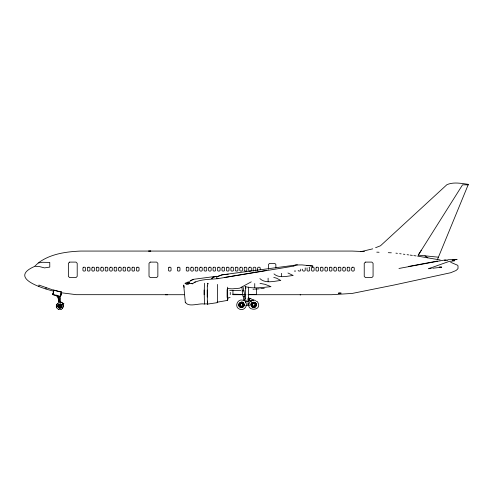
<?xml version="1.0" encoding="UTF-8"?>
<svg xmlns="http://www.w3.org/2000/svg" width="493" height="493" viewBox="0 0 493 493"><rect width="100%" height="100%" fill="white"/><g stroke="black" fill="none" stroke-linecap="round" stroke-linejoin="round"><path stroke-width="0.74" d="M204.472 283.241L204.151 294.709M207.325 285.971L207.325 301.087M204.164 290.05L204.453 303.916L207.633 303.885M207.251 290.05L207.251 297.014M227.107 289.564L227.107 297.408M227.846 298L227.692 300.071L227.649 287.142M207.325 285.989L207.541 283.241L207.479 283.697M217.573 284.418L217.635 302.616L207.602 304.082L207.325 301.075M437.457 259.521L468.35 184.351C461.442 183.427 453.431 181.726 446.88 184.715L380.485 245.785L375.598 247.708M208.157 283.999L208.212 283.42M242.772 294.463L232.949 294.185M227.39 299.954L227.31 300.434L217.068 302.221M254.782 303.448L254.856 303.004L253.464 302.431M59.998 291.653L61.434 292.035L61.04 294.296L60.553 296.527L59.129 296.219M255.214 303.614L255.325 302.985L253.994 302.375M60.553 296.527L61.483 292.109L53.848 290.081L52.899 294.691L53.675 290.913M61.434 292.232L60.46 296.663L60.781 295.147M60.959 294.42L61.249 292.922M244.053 305.833C243.16 295.134 233.097 310.226 243.493 306.72M230.262 292.349L230.262 294.623M252.25 304.81L252.681 303.817L253.704 303.405M63.049 307.472L63.049 304.865L63.307 306.165L62.272 308.587M58.673 305.715L58.316 305.574L58.655 305.715L58.316 305.574L58.655 305.081L58.92 305.346C59.08 312.02 63.505 301.568 58.575 306.165L58.186 306.165C58.18 308.556 62.186 307.805 61.261 305.574C60.325 303.411 56.923 305.524 58.655 307.25L59.32 307.25L59.166 307.595L59.32 307.25M239.832 304.81C243.986 298.573 243.918 311.095 239.832 304.81L239.29 304.81C244.694 313.067 244.756 296.601 239.29 304.81M252.009 304.81C256.163 298.573 256.101 311.095 252.009 304.81L251.467 304.81C251.498 308.143 257.044 307.108 255.762 303.99C254.745 301.457 250.524 303.078 251.64 305.635L252.139 305.438M249.55 298.924L249.366 299.615M53.435 292.343L52.961 294.617L60.503 296.447M52.961 294.617L53.848 290.081M204.589 303.916L204.533 304.082C199.665 302.77 188.289 307.872 185.38 302.191M207.602 304.082L207.738 303.472L207.541 303.916M247.745 299.467L248.361 297.827L249.982 298.444L249.366 300.077L248.287 299.67M60.251 305.093L60.392 304.754M240.867 306.332L240.676 306.806L239.962 306.35L240.331 305.98L239.962 306.35M253.051 306.332L252.854 306.806L252.139 306.35L252.508 305.98L252.139 306.35M242.168 303.318L242.39 302.838M254.351 303.318L254.567 302.838M216.304 276.308L212.748 277.362L211.842 278.625L212.748 277.362L216.304 276.308L193.447 279.315L190.298 280.794L189.109 282.754L189.873 283.789M438.314 257.173L418.249 255.14L421.349 250.228M418.249 255.14L462.563 184.807L468.307 184.838M253.427 300.397L253.704 299.984C253.772 301.038 251.393 298.345 249.704 298.444M61.2 307.533C62.716 306.122 60.849 303.559 59.024 304.397A2.027 2.027 0 0 0 58.377 304.816L57.94 306.911C61.452 311.366 63.338 302.036 58.377 304.816C56.621 306.572 59.462 309.234 61.169 307.515L60.547 307.952M242.735 305.98L243.104 305.438L243.579 305.635L243.104 306.332L242.735 305.98L243.104 306.35M254.918 305.98L255.282 306.332L254.918 305.98L255.282 305.438L255.762 305.635L255.282 305.438M297.39 264.84L221.967 274.854L217.388 276.579L216.563 277.787L217.142 278.748L294.179 266.029L293.754 265.77L295.782 264.994L302.043 264.914L308.871 265.635M59.789 302.77C56.128 302.566 54.939 308.094 58.439 309.314M57.287 303.762L56.251 306.165L56.529 307.472M250.21 301.451C243.08 311.779 264.34 311.761 257.192 301.451M240.978 306.135L240.504 305.808C242.063 307.373 244.195 304.341 242.081 303.509M254.739 305.808L253.704 306.221C255.214 306.326 255.725 304.008 254.265 303.509M59.554 299.83L59.246 300.182L56.073 294.925M58.655 307.268L58.92 307.003L58.316 306.757L58.673 306.615M255.14 271.051L255.762 270.435L255.762 267.853L255.14 267.231L253.784 267.231L253.162 267.853L253.162 270.435L253.784 271.051M242.735 303.663L243.104 303.294M254.918 303.663L255.282 303.294M192.085 283.82L191.962 283.5L192.695 283.5C199.788 278.915 209.79 279.611 218.017 278.613M38.288 262.948L34.713 266.288L39.52 266.596L44.499 267.896L49.787 267.101L49.768 262.424L42.577 262.276L38.288 262.948C50.212 253.895 66.124 251.67 80.766 251.066L352.205 251.066L364.487 251.615M457.75 268.944L455.982 270.534L450.713 272.721L394.431 284.948L352.224 293.427L331.653 294.709L248.176 294.709M254.912 302.628L254.061 303.263L255.436 303.75M60.904 307.268L60.639 307.003L60.904 307.25L59.789 307.718L60.238 307.25L60.392 307.595L60.251 307.25M242.081 306.11L242.562 305.808M61.12 309.314L62.284 308.587M60.331 306.073L63.776 303.688L62.586 304.372M60.195 305.734L61.391 305.05M34.424 266.503C7.722 278.231 43.717 288.651 53.725 291.227L53.725 290.248L38.898 285.04L38.898 286.31M251.257 281.848L239.592 288.202L232.215 288.861L227.637 288.578M190.298 280.794L193.447 279.315M230.095 297.384L227.778 298.086M243.104 304.181L243.579 303.99L243.08 304.181L243.209 304.81L243.752 304.81M255.282 304.181L255.762 303.99L255.263 304.181L255.392 304.81L255.935 304.81M60.904 305.715L61.261 305.574M239.962 305.438L239.462 305.635L239.308 304.81M217.388 276.579L221.967 274.872L228.277 274.17M428.355 268.777L448.79 261.543L454.682 260.748M194.15 282.341L195.474 281.848M429.23 268.457L430.112 268.137M58.92 302.918L58.92 301.716L58.359 301.205L58.92 301.087L58.92 300.416L58.359 300.292L58.92 299.017M339.166 293.076L338.568 293.224L341.039 293.095L338.568 293.224L339.184 293.212M60.128 297.784L59.407 297.784M58.359 299.867L59.178 299.676L58.457 299.867L58.457 300.292L59.178 300.416L58.359 300.292M372.745 248.836L360.703 251.695M59.043 306.88L60.516 306.88C57.422 308.304 59.604 303.029 60.83 306.165M241.521 303.405L240.177 304.267L240.177 305.352M61.138 309.314L58.42 309.314M437.383 261.068L408.444 266.473M251.818 300.41L253.704 300.064L255.59 300.41M224.568 277.454L266.177 270.441M244.528 300.077L243.986 300.175L243.376 296.694L244.565 296.503L244.966 299.306M58.359 301.205L59.178 301.087L58.457 301.205L58.47 301.599L59.178 301.716L58.384 301.599M260.698 288.695L264.254 288.257M429.083 268.691L431.326 268.426M432.792 268.247L441.703 267.194L439.454 267.089L441.691 267.194M398.954 268.463L443.46 260.23M186.052 283.974L192.141 283.302M452.666 259.996L457.11 259.571L447.706 259.725M253.026 289.292L254.252 289.194M444.101 259.984L446.264 259.829M229.701 290.593L240.935 290.328M254.967 289.144L259.275 288.836M150.297 251.079L150.79 251.066L148.676 251.066L149.2 251.079M444.15 260.409L447.749 260.316M294.315 271.051L295.671 271.051M245.81 287.758L245.81 288.59M244.288 294.463L245.804 294.463M248.078 294.463L256.415 294.463L256.372 288.707M166.338 294.709L76.31 294.678L61.372 292.78M167.226 294.709L184.542 294.709M232.918 294.709L245.89 294.709M165.531 294.814L167.534 294.814M300.12 294.906L300.718 294.906M245.865 299.054L245.403 299.054L245.403 286.328M243.838 299.239L244.306 299.239M243.838 300.471C245.089 300.36 249.575 302.684 249.033 299.929M246.149 301.143L245.791 301.143L245.791 302.597M246.968 301.143L248.121 301.143L248.121 304.785M247.541 304.107L249.045 304.107M251.301 304.107L252.804 304.107M245.791 305.518L249.483 305.518M60.996 306.165L61.385 306.165M59.142 306.936L60.392 306.936M452.438 260.661L454.669 260.748M376.769 252.157L379.074 252.262M388.287 252.669L391.356 252.81M308.532 265.554L306.486 265.388L312.993 266.109L309.968 265.727M188.572 282.064L187.796 282.89L187.858 283.635L188.542 284.005L188.098 284.153L186.237 284.036L184.924 283.315L188.271 281.91L188.067 282.859L188.634 283.697M395.922 253.149L397.413 253.353M399.65 253.661L401.148 253.864M403.385 254.172L404.876 254.376M407.119 254.684L408.611 254.887M410.102 255.091L412.339 255.399M413.837 255.602L416.074 255.91M417.565 256.113L440.163 259.953M243.406 300.41C237.762 297.877 233.719 307.022 239.635 309.21C244.201 311.305 248.817 304.964 245.009 301.451M260.002 283.364L265.123 284.356L270.984 286.661C262.375 287.419 253.303 289.009 244.892 286.495M59.382 307.096L59.77 307.176M53.725 290.248L61.372 292.078M287.961 272.993L293.187 275.495C286.957 276.055 279.13 278.607 273.991 273.911M52.856 294.617L59.055 296.342M273.757 277.417L276.573 278.181L280.807 280.486C273.997 281.109 265.431 283.894 259.891 278.613M251.097 300.268L252.379 300.748M256.144 301.198L256.717 301.42M251.64 303.99L252.139 304.181M239.462 303.99L239.962 304.181M60.904 306.615L61.261 306.757M450.713 262.307L457.75 265.314M251.375 301.574L248.583 300.434L248.657 299.929L251.325 301.149M243.104 305.438L243.579 305.635M424.929 255.818L427.856 257.808M255.633 302.949C253.254 300.44 249.193 304.292 251.726 306.72C254.092 309.216 258.32 305.321 255.633 302.949C245.36 299.504 255.392 314.405 256.237 303.817M309.049 267.231L309.666 267.853L309.666 270.435L309.049 271.051L307.687 271.051L307.065 270.435L307.065 267.853M298.148 270.435L298.77 271.051L300.132 271.051L300.748 270.435L300.748 269.166M252.139 303.294L252.508 303.663M239.962 303.294L240.331 303.663M57.471 295.529L59.462 298.82M185.337 302.875L183.704 285.059L184.172 287.345M254.351 306.332L254.567 306.806M242.168 306.332L242.39 306.806M188.739 282.218L188.942 282.89M252.854 302.838L253.051 303.318M240.676 302.838L240.867 303.318M192.695 283.5L192.818 283.82M192.128 283.5L192.252 283.82M227.31 300.434L227.211 299.954M243.049 287.055L243.739 290.476L242.303 290.697L241.903 287.24M207.399 302.647L207.479 303.472M458.009 265.801L458.009 268.58M305.21 267.896L305.21 270.435L304.588 271.051L303.226 271.051L302.61 270.435L302.61 269.166M281.429 273.325L281.429 276.437M275.858 267.896L275.858 264.427L274.847 263.416L269.529 263.416L268.519 264.427L268.519 269.246M268.112 278.151L268.112 281.509M260.218 269.8L260.218 267.853L259.601 267.231L258.24 267.231L257.617 267.853L257.617 270.435M254.739 283.53L254.739 287.666M253.704 302.665L253.704 303.189M253.704 306.461L253.704 306.979M248.509 287.074L248.509 298.308M241.521 302.665L241.521 303.189M241.521 306.461L241.521 306.979M232.949 290.568L232.918 294.463M60.627 297.717L60.627 303.522M59.789 304.631L59.789 305.001M58.92 297.143L58.92 298.166M46.028 287.85L46.028 288.935M238.982 303.817C237.651 307.003 242.759 308.908 244.103 305.851C245.496 302.647 240.264 300.668 238.982 303.817M63.788 303.75L60.343 302.061L60.466 301.741L63.788 303.75M61.508 306.862L59.789 307.965L58.063 306.862A1.781 1.781 0 0 1 58.47 304.896L59.789 304.366L61.107 304.896A1.781 1.781 0 0 1 61.508 306.868M243.924 305.789C243.067 307.774 239.974 307.774 239.117 305.789A2.483 2.483 0 0 1 239.678 303.035L241.521 302.295L243.363 303.035A2.483 2.483 0 0 1 243.924 305.789M256.107 305.789C255.251 307.774 252.151 307.774 251.294 305.789A2.483 2.483 0 0 1 251.861 303.035L253.704 302.295L255.547 303.035A2.483 2.483 0 0 1 256.107 305.789M69.575 262.097L68.361 263.317L68.361 276.37L69.575 277.584L75.984 277.584L77.204 276.37L77.204 263.317L75.984 262.097L69.575 262.097M83.557 267.231L82.935 267.853L82.935 270.435L83.557 271.051L84.913 271.051L85.535 270.435L85.535 267.853L84.913 267.231L83.557 267.231M88.013 267.231L87.397 267.853L87.397 270.435L88.013 271.051L89.375 271.051L89.997 270.435L89.997 267.853L89.375 267.231L88.013 267.231M92.474 267.231L91.852 267.853L91.852 270.435L92.474 271.051L93.83 271.051L94.453 270.435L94.453 267.853L93.83 267.231L92.474 267.231M96.93 267.231L96.308 267.853L96.308 270.435L96.93 271.051L98.292 271.051L98.908 270.435L98.908 267.853L98.292 267.231L96.93 267.231M101.392 267.231L100.769 267.853L100.769 270.435L101.392 271.051L102.747 271.051L103.37 270.435L103.37 267.853L102.747 267.231L101.392 267.231M105.847 267.231L105.225 267.853L105.225 270.435L105.847 271.051L107.209 271.051L107.825 270.435L107.825 267.853L107.209 267.231L105.847 267.231M110.309 267.231L109.686 267.853L109.686 270.435L110.309 271.051L111.664 271.051L112.287 270.435L112.287 267.853L111.664 267.231L110.309 267.231M114.764 267.231L114.142 267.853L114.142 270.435L114.764 271.051L116.126 271.051L116.742 270.435L116.742 267.853L116.126 267.231L114.764 267.231M119.22 267.231L118.603 267.853L118.603 270.435L119.22 271.051L120.582 271.051L121.204 270.435L121.204 267.853L120.582 267.231L119.22 267.231M123.681 267.231L123.059 267.853L123.059 270.435L123.681 271.051L125.037 271.051L125.66 270.435L125.66 267.853L125.037 267.231L123.681 267.231M128.137 267.231L127.521 267.853L127.521 270.435L128.137 271.051L129.499 271.051L130.121 270.435L130.121 267.853L129.499 267.231L128.137 267.231M132.599 267.231L131.976 267.853L131.976 270.435L132.599 271.051L133.954 271.051L134.577 270.435L134.577 267.853L133.954 267.231L132.599 267.231M137.054 267.231L136.438 267.853L136.438 270.435L137.054 271.051L138.416 271.051L139.038 270.435L139.038 267.853L138.416 267.231L137.054 267.231M150.229 262.097L149.015 263.317L149.015 276.37L150.229 277.584L156.638 277.584L157.859 276.37L157.859 263.317L156.638 262.097L150.229 262.097M169.074 267.231L168.452 267.853L168.452 270.435L169.074 271.051L170.436 271.051L171.053 270.435L171.053 267.853L170.436 267.231L169.074 267.231M177.991 267.231L177.369 267.853L177.369 270.435L177.991 271.051L179.353 271.051L179.97 270.435L179.97 267.853L179.353 267.231L177.991 267.231M186.909 267.231L186.286 267.853L186.286 270.435L186.909 271.051L188.264 271.051L188.887 270.435L188.887 267.853L188.264 267.231L186.909 267.231M191.364 267.231L190.748 267.853L190.748 270.435L191.364 271.051L192.726 271.051L193.348 270.435L193.348 267.853L192.726 267.231L191.364 267.231M195.826 267.231L195.203 267.853L195.203 270.435L195.826 271.051L197.182 271.051L197.804 270.435L197.804 267.853L197.182 267.231L195.826 267.231M200.281 267.231L199.665 267.853L199.665 270.435L200.281 271.051L201.643 271.051L202.266 270.435L202.266 267.853L201.643 267.231L200.281 267.231M204.743 267.231L204.12 267.853L204.12 270.435L204.743 271.051L206.099 271.051L206.721 270.435L206.721 267.853L206.099 267.231L204.743 267.231M209.198 267.231L208.576 267.853L208.576 270.435L209.198 271.051L210.56 271.051L211.177 270.435L211.177 267.853L210.56 267.231L209.198 267.231M213.66 267.231L213.038 267.853L213.038 270.435L213.66 271.051L215.016 271.051L215.638 270.435L215.638 267.853L215.016 267.231L213.66 267.231M218.116 267.231L217.493 267.853L217.493 270.435L218.116 271.051L219.477 271.051L220.094 270.435L220.094 267.853L219.477 267.231L218.116 267.231M222.577 267.231L221.955 267.853L221.955 270.435L222.577 271.051L223.933 271.051L224.555 270.435L224.555 267.853L223.933 267.231L222.577 267.231M227.033 267.231L226.41 267.853L226.41 270.435L227.033 271.051L228.395 271.051L229.011 270.435L229.011 267.853L228.395 267.231L227.033 267.231M231.488 267.231L230.872 267.853L230.872 270.435L231.488 271.051L232.85 271.051L233.472 270.435L233.472 267.853L232.85 267.231L231.488 267.231M235.95 267.231L235.327 267.853L235.327 270.435L235.95 271.051L237.306 271.051L237.928 270.435L237.928 267.853L237.306 267.231L235.95 267.231M240.405 267.231L239.789 267.853L239.789 270.435L240.405 271.051L241.767 271.051L242.39 270.435L242.39 267.853L241.767 267.231L240.405 267.231M244.867 267.231L244.245 267.853L244.245 270.435L244.867 271.051L246.223 271.051L246.845 270.435L246.845 267.853L246.223 267.231L244.867 267.231M249.322 267.231L248.706 267.853L248.706 270.435L249.322 271.051L250.684 271.051L251.307 270.435L251.307 267.853L250.684 267.231L249.322 267.231M312.143 267.231L311.527 267.853L311.527 270.435L312.143 271.051L313.505 271.051L314.127 270.435L314.127 267.853L313.505 267.231L312.143 267.231M316.605 267.231L315.982 267.853L315.982 270.435L316.605 271.051L317.96 271.051L318.583 270.435L318.583 267.853L317.96 267.231L316.605 267.231M321.06 267.231L320.444 267.853L320.444 270.435L321.06 271.051L322.422 271.051L323.044 270.435L323.044 267.853L322.422 267.231L321.06 267.231M325.522 267.231L324.899 267.853L324.899 270.435L325.522 271.051L326.877 271.051L327.5 270.435L327.5 267.853L326.877 267.231L325.522 267.231M329.977 267.231L329.361 267.853L329.361 270.435L329.977 271.051L331.339 271.051L331.962 270.435L331.962 267.853L331.339 267.231L329.977 267.231M334.439 267.231L333.816 267.853L333.816 270.435L334.439 271.051L335.795 271.051L336.417 270.435L336.417 267.853L335.795 267.231L334.439 267.231M338.894 267.231L338.272 267.853L338.272 270.435L338.894 271.051L340.256 271.051L340.873 270.435L340.873 267.853L340.256 267.231L338.894 267.231M343.356 267.231L342.734 267.853L342.734 270.435L343.356 271.051L344.712 271.051L345.334 270.435L345.334 267.853L344.712 267.231L343.356 267.231M347.811 267.231L347.189 267.853L347.189 270.435L347.811 271.051L349.173 271.051L349.79 270.435L349.79 267.853L349.173 267.231L347.811 267.231M352.273 267.231L351.651 267.853L351.651 270.435L352.273 271.051L353.629 271.051L354.251 270.435L354.251 267.853L353.629 267.231L352.273 267.231M365.442 262.097L364.228 263.311L364.228 276.37L365.442 277.584L371.858 277.584L373.072 276.37L373.072 263.317L371.858 262.097L365.442 262.097M59.012 304.397L58.377 304.816L59.043 304.428M243.961 290.827L242.192 291.123L243.055 296.539L244.824 296.262L243.961 290.827M253.162 306.11L252.681 305.808L253.162 306.135M59.32 305.093L59.166 304.754L59.308 305.093"/></g></svg>
